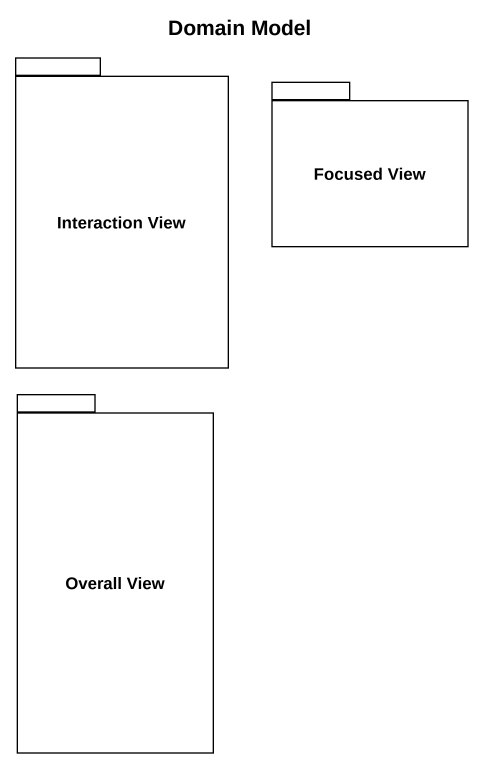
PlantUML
@startuml
title Domain Model
package "Interaction View" as Interaction_View {
}
package "Focused View" as Focused_View {
}
package "Overall View" as Overall_View {
}
@enduml
